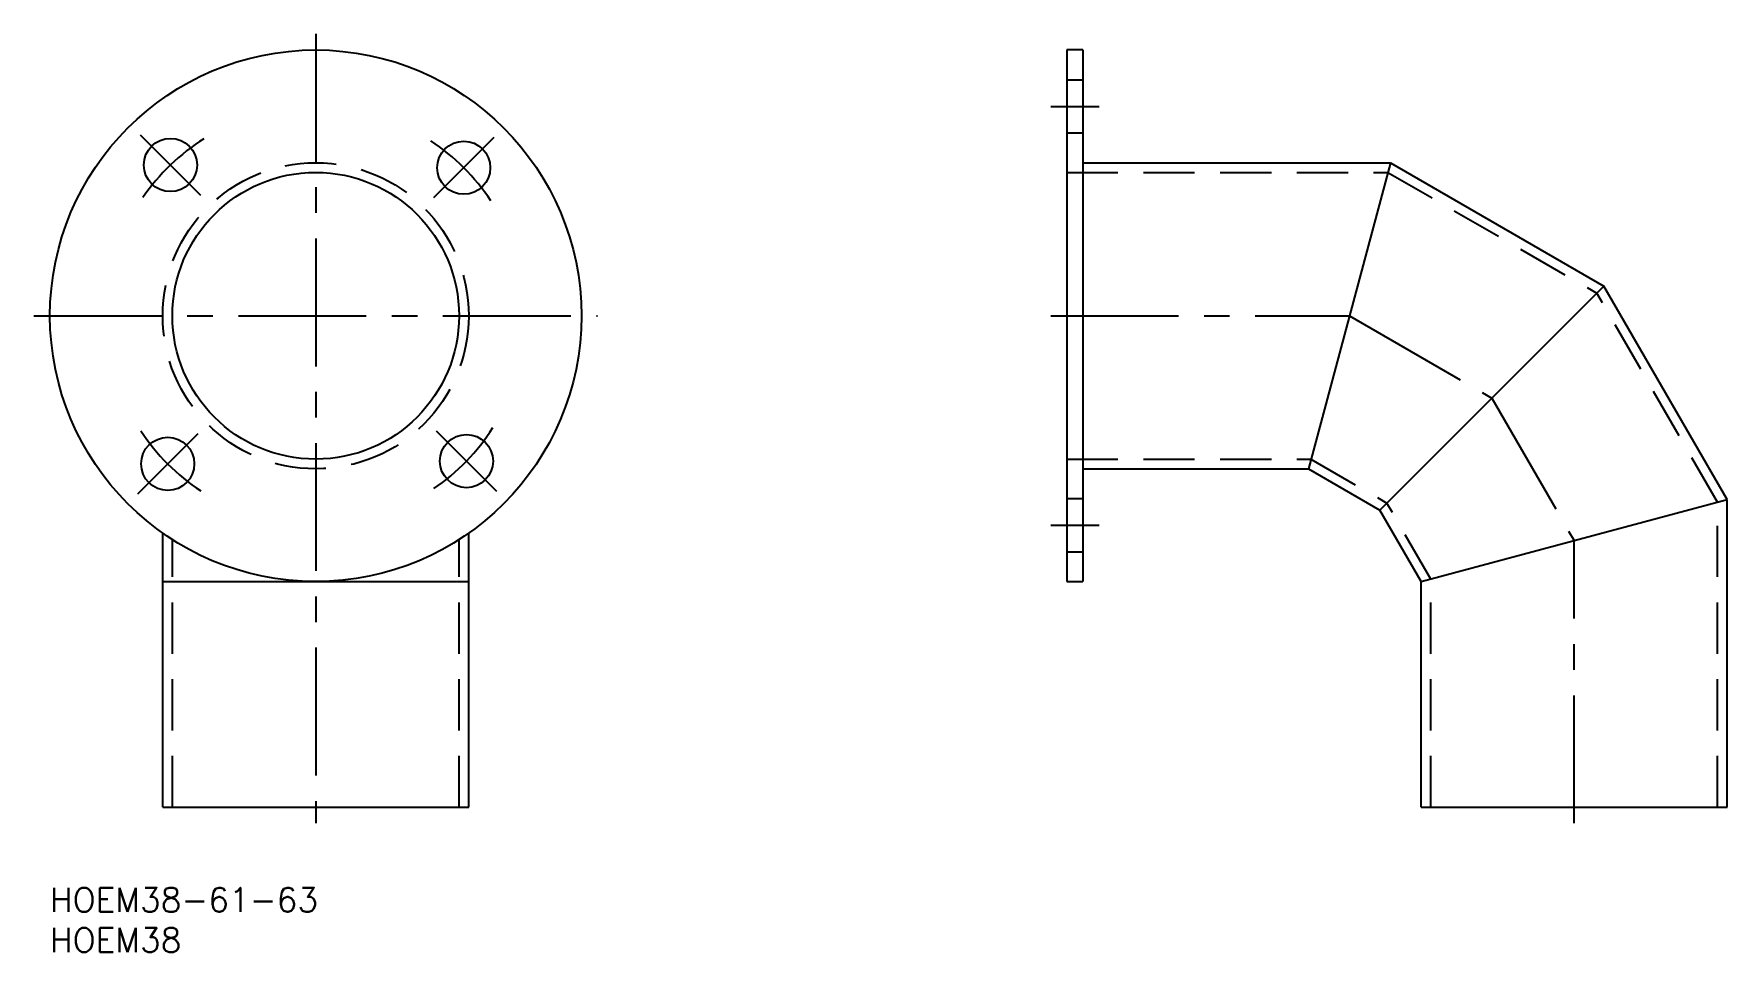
# Model space of a CAD drawing. Extents: x -2 to 208, y -8 to 106.
import ezdxf

# ---------------------------------------------------------------- set-up
doc = ezdxf.new("R2010")
doc.units = 0
doc.header["$LTSCALE"] = 0.5
doc.linetypes.add('CENTER', pattern=[50.8, 31.75, -6.35, 6.35, -6.35])
doc.linetypes.add('DASHED', pattern=[19.05, 12.7, -6.35])
for name, color, linetype in [('MSM_CENTER', 1, 'CENTER'), ('MSM_CONTINUOUS', 7, 'CONTINUOUS'), ('MSM_DASHED', 4, 'DASHED'), ('MSM_PART_NUMBER', 7, 'CONTINUOUS')]:
    doc.layers.add(name, color=color, linetype=linetype)
doc.styles.get("Standard").update_dxf_attribs({"font": 'txt.shx', "height": 3, "bigfont": 'bigfont.shx'})

# ---------------------------------------------------------------- blocks, each defined once
blk = doc.blocks.new('*U1')
at = {"layer": 'MSM_PART_NUMBER'}
blk.add_text('HOEM38-61-63', height=3, dxfattribs=at).set_placement((0, -3))
blk = doc.blocks.new('*U2')
at = {"layer": 'MSM_PART_NUMBER'}
blk.add_text('HOEM38', height=3, dxfattribs=at).set_placement((0, -8))

msp = doc.modelspace()

# ---------------------------------------------------------------- linework, layer by layer
at = {"layer": 'MSM_CENTER'}
for p, q in [((33, 106), (33, 8)), ((124.27, 97), (130.27, 97)), ((11.21, 93.47), (18.71, 85.97)), ((55.13, 93.13), (47.64, 85.64)), ((-2, 71), (68, 71)), ((124.27, 71), (161.36, 71)), ((161.36, 71), (179.06, 60.78)), ((179.06, 60.78), (189.27, 43.09)), ((18.36, 56.36), (10.87, 48.87)), ((47.97, 56.71), (55.47, 49.21)), ((124.27, 45), (130.27, 45)), ((189.27, 8), (189.27, 43.09))]:
    msp.add_line(p, q, dxfattribs=at)
for start, end in [(122.2544, 145.6232), (33.3156, 56.6844), (304.3768, 327.7456), (213.3156, 236.6844)]:
    msp.add_arc((33, 71), 26, start, end, dxfattribs=at)
at = {"layer": 'MSM_CONTINUOUS'}
for p, q in [((128.27, 104), (126.27, 104)), ((126.27, 104), (126.27, 38)), ((128.27, 104), (128.27, 38)), ((128.27, 90), (166.45, 90)), ((166.45, 90), (156.27, 52)), ((166.45, 90), (192.97, 74.69)), ((192.97, 74.69), (165.15, 46.88)), ((208.27, 48.18), (192.97, 74.69)), ((128.27, 52), (156.27, 52)), ((156.27, 52), (165.15, 46.88)), ((170.27, 38), (165.15, 46.88)), ((170.27, 38), (208.27, 48.18)), ((208.27, 10), (208.27, 48.18)), ((14, 10), (14, 44.02)), ((52, 10), (52, 44.02)), ((14, 38), (52, 38)), ((126.27, 38), (128.27, 38)), ((170.27, 10), (170.27, 38)), ((14, 10), (52, 10)), ((170.27, 10), (208.27, 10))]:
    msp.add_line(p, q, dxfattribs=at)
for centre, radius in [((33, 71), 33), ((14.96, 89.72), 3.3), ((51.38, 89.38), 3.3), ((33, 71), 17.8), ((14.62, 52.62), 3.3), ((51.72, 52.96), 3.3)]:
    msp.add_circle(centre, radius, dxfattribs=at)
at = {"layer": 'MSM_DASHED'}
for p, q in [((126.27, 100.3), (128.27, 100.3)), ((126.27, 93.7), (128.27, 93.7)), ((126.27, 88.8), (166.13, 88.8)), ((166.13, 88.8), (192.09, 73.82)), ((207.07, 47.86), (192.09, 73.82)), ((126.27, 53.2), (156.59, 53.2)), ((156.59, 53.2), (166.03, 47.75)), ((126.27, 48.3), (128.27, 48.3)), ((171.47, 38.32), (166.03, 47.75)), ((207.07, 10), (207.07, 47.86)), ((15.2, 10), (15.2, 43.21)), ((50.8, 10), (50.8, 43.21)), ((126.27, 41.7), (128.27, 41.7)), ((171.47, 10), (171.47, 38.32))]:
    msp.add_line(p, q, dxfattribs=at)
msp.add_circle((33, 71), 19, dxfattribs=at)

# ---------------------------------------------------------------- block references
at = {"layer": 'MSM_CONTINUOUS'}
for name in ['*U1', '*U2']:
    msp.add_blockref(name, (0, 0), dxfattribs=at)

doc.saveas('drawing.dxf')
